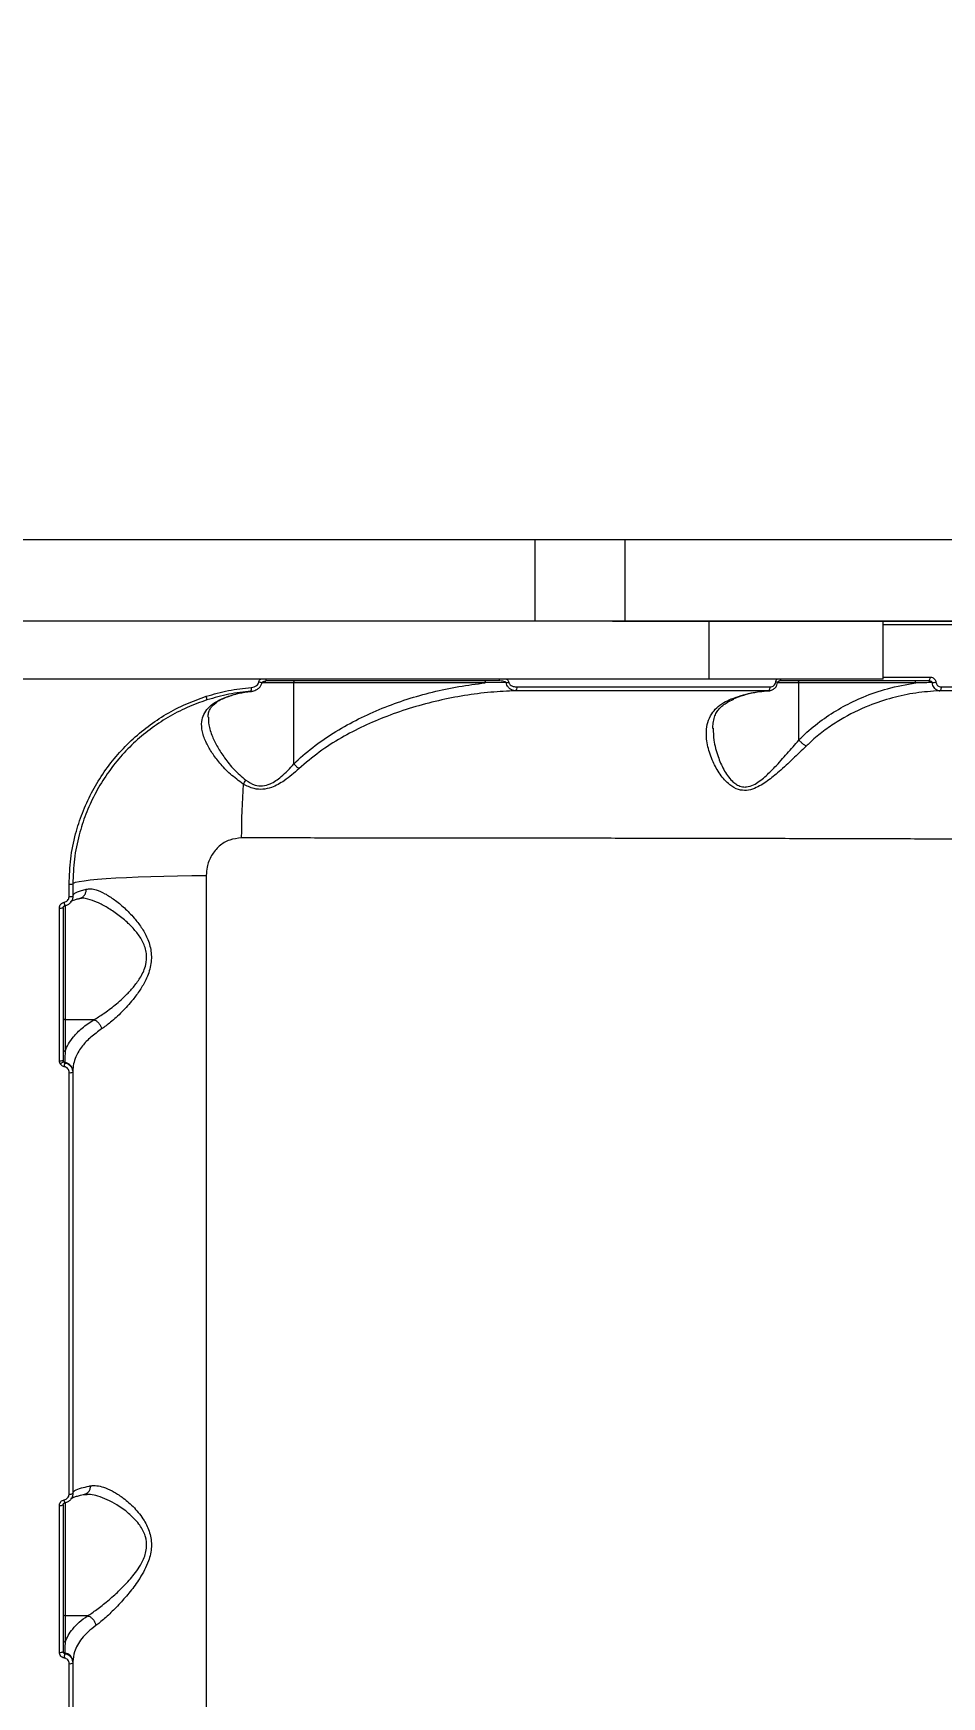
# Model space of a CAD drawing. Header units: millimetres. Extents: x -6104 to 7803, y -6013 to 4803.
# Drawn here: x 481.2 to 716.1, y -671.5 to -241.3 of the extents above; entities that cross this region are included whole.
import ezdxf

# ---------------------------------------------------------------- set-up
doc = ezdxf.new("R2010")
doc.units = ezdxf.units.MM
for name, color, linetype in [('DIKOM_ОБЪЕКТ', 7, 'Continuous'), ('DIKOM_РАЗМЕР_ЗОНА', 7, 'Continuous'), ('DIKOM_РАЗМЕР_ОБЪЕКТА', 7, 'Continuous')]:
    doc.layers.add(name, color=color, linetype=linetype)
doc.styles.add('style1', font='arial.ttf', dxfattribs={"width": 0.8})
doc.dimstyles.new('1-50', dxfattribs={"dimtxt": 300, "dimasz": 200, "dimexe": 100, "dimexo": 0, "dimgap": 100, "dimtad": 1, "dimtxsty": 'style1', "dimcen": 200, "dimclrd": 7, "dimclre": 7, "dimclrt": 7, "dimadec": 1, "dimazin": 2, "dimtfac": 1, "dimtmove": 0, "dimatfit": 2, "dimfxl": 0, "dimlwd": 25, "dimlwe": 18, "dimarcsym": 0})

# ---------------------------------------------------------------- blocks, each defined once
blk = doc.blocks.new('*D10')
at = {"layer": 'Defpoints', "color": 0, "transparency": 16777216}
for p in [(-4094.65, -224.49), (3111.63, -1726.03), (3111.63, -4948.58)]:
    blk.add_point(p, dxfattribs=at)
at = {"layer": 'DIKOM_РАЗМЕР_ОБЪЕКТА', "color": 7, "lineweight": 18, "transparency": 16777216}
for p, q in [((-4094.65, -224.49), (-4094.65, -5048.58)), ((3111.63, -1726.03), (3111.63, -5048.58))]:
    blk.add_line(p, q, dxfattribs=at)
at = {"layer": 'DIKOM_РАЗМЕР_ОБЪЕКТА', "color": 7, "lineweight": 25, "transparency": 16777216}
blk.add_line((-3894.65, -4948.58), (2911.63, -4948.58), dxfattribs=at)
at = {"layer": 'DIKOM_РАЗМЕР_ОБЪЕКТА', "color": 7, "transparency": 16777216}
for points in [[(-3894.65, -4915.24), (-3894.65, -4981.91), (-4094.65, -4948.58)], [(2911.63, -4915.24), (2911.63, -4981.91), (3111.63, -4948.58)]]:
    blk.add_solid(points, dxfattribs=at)
at = {"layer": 'DIKOM_РАЗМЕР_ОБЪЕКТА', "color": 7, "transparency": 16777216, "insert": (-134.24, -4695.4), "char_height": 300, "attachment_point": 5, "style": 'style1'}
blk.add_mtext('7200', dxfattribs=at)
blk = doc.blocks.new('*D12')
at = {"layer": 'Defpoints', "color": 0, "transparency": 16777216}
for p in [(-6103.62, -69.94), (4675.35, -1132.87), (4675.35, -5913.06)]:
    blk.add_point(p, dxfattribs=at)
at = {"layer": 'DIKOM_РАЗМЕР_ЗОНА', "color": 7, "lineweight": 18, "transparency": 16777216}
for p, q in [((-6103.62, -69.94), (-6103.62, -6013.06)), ((4675.35, -1132.87), (4675.35, -6013.06))]:
    blk.add_line(p, q, dxfattribs=at)
at = {"layer": 'DIKOM_РАЗМЕР_ЗОНА', "color": 7, "lineweight": 25, "transparency": 16777216}
blk.add_line((-5903.62, -5913.06), (4475.35, -5913.06), dxfattribs=at)
at = {"layer": 'DIKOM_РАЗМЕР_ЗОНА', "color": 7, "transparency": 16777216}
for points in [[(-5903.62, -5879.73), (-5903.62, -5946.4), (-6103.62, -5913.06)], [(4475.35, -5879.73), (4475.35, -5946.4), (4675.35, -5913.06)]]:
    blk.add_solid(points, dxfattribs=at)
at = {"layer": 'DIKOM_РАЗМЕР_ЗОНА', "color": 7, "transparency": 16777216, "insert": (271.51, -5659.89), "char_height": 300, "attachment_point": 5, "style": 'style1'}
blk.add_mtext('10800', dxfattribs=at)

msp = doc.modelspace()

# ---------------------------------------------------------------- linework, layer by layer
at = {"layer": 'DIKOM_ОБЪЕКТ', "color": 7, "linetype": 'Continuous', "lineweight": 15}
for p, q in [((523.256, -372.261), (411.246, -372.261)), ((610.957, -372.261), (450.957, -372.261)), ((523.928, -372.261), (523.256, -372.261)), ((524.582, -372.261), (523.928, -372.261)), ((525.221, -372.261), (524.582, -372.261)), ((525.843, -372.261), (525.221, -372.261)), ((526.449, -372.261), (525.843, -372.261)), ((527.039, -372.261), (526.449, -372.261)), ((527.614, -372.261), (527.039, -372.261)), ((528.171, -372.261), (527.614, -372.261)), ((528.715, -372.261), (528.171, -372.261)), ((529.243, -372.261), (528.715, -372.261)), ((529.757, -372.261), (529.243, -372.261)), ((530.256, -372.261), (529.757, -372.261)), ((530.741, -372.261), (530.256, -372.261)), ((531.212, -372.261), (530.741, -372.261)), ((531.669, -372.261), (531.212, -372.261)), ((532.112, -372.261), (531.669, -372.261)), ((532.541, -372.261), (532.112, -372.261)), ((532.958, -372.261), (532.541, -372.261)), ((533.362, -372.261), (532.958, -372.261)), ((533.754, -372.261), (533.362, -372.261)), ((534.498, -372.261), (533.754, -372.261)), ((535.196, -372.261), (534.498, -372.261)), ((535.848, -372.261), (535.196, -372.261)), ((536.456, -372.261), (535.848, -372.261)), ((537.021, -372.261), (536.456, -372.261)), ((537.546, -372.261), (537.021, -372.261)), ((538.033, -372.261), (537.546, -372.261)), ((538.484, -372.261), (538.033, -372.261)), ((539.282, -372.261), (538.484, -372.261)), ((539.958, -372.261), (539.282, -372.261)), ((540.526, -372.261), (539.958, -372.261)), ((541.396, -372.261), (540.526, -372.261)), ((542.014, -372.261), (541.396, -372.261)), ((543.072, -372.261), (542.014, -372.261)), ((544.445, -372.261), (543.072, -372.261)), ((545.244, -372.261), (544.445, -372.261)), ((546.117, -372.261), (545.244, -372.261)), ((547.062, -372.261), (546.117, -372.261)), ((548.075, -372.261), (547.062, -372.261)), ((549.156, -372.261), (548.075, -372.261)), ((550.303, -372.261), (549.156, -372.261)), ((551.512, -372.261), (550.303, -372.261)), ((552.786, -372.261), (551.512, -372.261)), ((554.117, -372.261), (552.786, -372.261)), ((555.508, -372.261), (554.117, -372.261)), ((556.954, -372.261), (555.508, -372.261)), ((558.455, -372.261), (556.954, -372.261)), ((560.007, -372.261), (558.455, -372.261)), ((561.611, -372.261), (560.007, -372.261)), ((563.263, -372.261), (561.611, -372.261)), ((564.962, -372.261), (563.263, -372.261)), ((566.707, -372.261), (564.962, -372.261)), ((568.492, -372.261), (566.707, -372.261)), ((570.321, -372.261), (568.492, -372.261)), ((572.189, -372.261), (570.321, -372.261)), ((574.093, -372.261), (572.189, -372.261)), ((576.033, -372.261), (574.093, -372.261)), ((578.007, -372.261), (576.033, -372.261)), ((580.011, -372.261), (578.007, -372.261)), ((582.046, -372.261), (580.011, -372.261)), ((584.109, -372.261), (582.046, -372.261)), ((588.312, -372.261), (584.109, -372.261)), ((592.603, -372.261), (588.312, -372.261)), ((596.968, -372.261), (592.603, -372.261)), ((605.859, -372.261), (596.968, -372.261)), ((623.867, -372.261), (605.859, -372.261)), ((610.957, -393.261), (610.957, -372.261)), ((634.249, -372.261), (610.957, -372.261)), ((641.371, -372.261), (623.867, -372.261)), ((634.249, -393.261), (634.249, -372.261)), ((745.04, -372.261), (634.249, -372.261)), ((645.554, -372.261), (641.371, -372.261)), ((649.631, -372.261), (645.554, -372.261)), ((653.586, -372.261), (649.631, -372.261)), ((657.405, -372.261), (653.586, -372.261)), ((668.168, -372.261), (657.405, -372.261)), ((672.786, -372.261), (668.168, -372.261)), ((676.937, -372.261), (672.786, -372.261)), ((680.658, -372.261), (676.937, -372.261)), ((682.367, -372.261), (680.658, -372.261)), ((683.979, -372.261), (682.367, -372.261)), ((685.502, -372.261), (683.979, -372.261)), ((686.936, -372.261), (685.502, -372.261)), ((688.289, -372.261), (686.936, -372.261)), ((689.561, -372.261), (688.289, -372.261)), ((690.759, -372.261), (689.561, -372.261)), ((691.887, -372.261), (690.759, -372.261)), ((692.948, -372.261), (691.887, -372.261)), ((693.948, -372.261), (692.948, -372.261)), ((694.889, -372.261), (693.948, -372.261)), ((695.776, -372.261), (694.889, -372.261)), ((696.614, -372.261), (695.776, -372.261)), ((697.406, -372.261), (696.614, -372.261)), ((698.158, -372.261), (697.406, -372.261)), ((698.871, -372.261), (698.158, -372.261)), ((700.204, -372.261), (698.871, -372.261)), ((701.437, -372.261), (700.204, -372.261)), ((702.605, -372.261), (701.437, -372.261)), ((707.183, -372.261), (702.605, -372.261)), ((707.875, -372.261), (707.183, -372.261)), ((708.654, -372.261), (707.875, -372.261)), ((709.081, -372.261), (708.654, -372.261)), ((709.536, -372.261), (709.081, -372.261)), ((710.023, -372.261), (709.536, -372.261)), ((710.28, -372.261), (710.023, -372.261)), ((710.543, -372.261), (710.28, -372.261)), ((710.817, -372.261), (710.543, -372.261)), ((711.099, -372.261), (710.817, -372.261)), ((711.39, -372.261), (711.099, -372.261)), ((711.691, -372.261), (711.39, -372.261)), ((712.002, -372.261), (711.691, -372.261)), ((712.323, -372.261), (712.002, -372.261)), ((712.655, -372.261), (712.323, -372.261)), ((712.998, -372.261), (712.655, -372.261)), ((713.351, -372.261), (712.998, -372.261)), ((713.716, -372.261), (713.351, -372.261)), ((714.093, -372.261), (713.716, -372.261)), ((714.481, -372.261), (714.093, -372.261)), ((714.883, -372.261), (714.481, -372.261)), ((715.295, -372.261), (714.883, -372.261)), ((715.721, -372.261), (715.295, -372.261)), ((716.161, -372.261), (715.721, -372.261)), ((523.256, -393.261), (411.246, -393.261)), ((610.957, -393.261), (450.957, -393.261)), ((523.928, -393.261), (523.256, -393.261)), ((524.582, -393.261), (523.928, -393.261)), ((525.221, -393.261), (524.582, -393.261)), ((525.843, -393.261), (525.221, -393.261)), ((526.449, -393.261), (525.843, -393.261)), ((527.039, -393.261), (526.449, -393.261)), ((527.614, -393.261), (527.039, -393.261)), ((528.171, -393.261), (527.614, -393.261)), ((528.715, -393.261), (528.171, -393.261)), ((529.243, -393.261), (528.715, -393.261)), ((529.757, -393.261), (529.243, -393.261)), ((530.256, -393.261), (529.757, -393.261)), ((530.741, -393.261), (530.256, -393.261)), ((531.212, -393.261), (530.741, -393.261)), ((531.669, -393.261), (531.212, -393.261)), ((532.112, -393.261), (531.669, -393.261)), ((532.541, -393.261), (532.112, -393.261)), ((532.958, -393.261), (532.541, -393.261)), ((533.362, -393.261), (532.958, -393.261)), ((533.754, -393.261), (533.362, -393.261)), ((534.498, -393.261), (533.754, -393.261)), ((535.196, -393.261), (534.498, -393.261)), ((535.848, -393.261), (535.196, -393.261)), ((536.456, -393.261), (535.848, -393.261)), ((537.021, -393.261), (536.456, -393.261)), ((537.546, -393.261), (537.021, -393.261)), ((538.033, -393.261), (537.546, -393.261)), ((538.484, -393.261), (538.033, -393.261)), ((539.282, -393.261), (538.484, -393.261)), ((539.958, -393.261), (539.282, -393.261)), ((540.526, -393.261), (539.958, -393.261)), ((541.396, -393.261), (540.526, -393.261)), ((542.014, -393.261), (541.396, -393.261)), ((543.072, -393.261), (542.014, -393.261)), ((544.445, -393.261), (543.072, -393.261)), ((545.244, -393.261), (544.445, -393.261)), ((546.117, -393.261), (545.244, -393.261)), ((547.062, -393.261), (546.117, -393.261)), ((548.075, -393.261), (547.062, -393.261)), ((549.156, -393.261), (548.075, -393.261)), ((550.303, -393.261), (549.156, -393.261)), ((551.512, -393.261), (550.303, -393.261)), ((552.786, -393.261), (551.512, -393.261)), ((554.117, -393.261), (552.786, -393.261)), ((555.508, -393.261), (554.117, -393.261)), ((556.954, -393.261), (555.508, -393.261)), ((558.455, -393.261), (556.954, -393.261)), ((560.007, -393.261), (558.455, -393.261)), ((561.611, -393.261), (560.007, -393.261)), ((563.263, -393.261), (561.611, -393.261)), ((564.962, -393.261), (563.263, -393.261)), ((566.707, -393.261), (564.962, -393.261)), ((568.492, -393.261), (566.707, -393.261)), ((570.321, -393.261), (568.492, -393.261)), ((572.189, -393.261), (570.321, -393.261)), ((574.093, -393.261), (572.189, -393.261)), ((576.033, -393.261), (574.093, -393.261)), ((578.007, -393.261), (576.033, -393.261)), ((580.011, -393.261), (578.007, -393.261)), ((582.046, -393.261), (580.011, -393.261)), ((584.109, -393.261), (582.046, -393.261)), ((588.312, -393.261), (584.109, -393.261)), ((592.603, -393.261), (588.312, -393.261)), ((596.968, -393.261), (592.603, -393.261)), ((605.859, -393.261), (596.968, -393.261)), ((623.867, -393.261), (605.859, -393.261)), ((634.249, -393.261), (610.957, -393.261)), ((641.371, -393.261), (623.867, -393.261)), ((630.957, -393.361), (630.957, -393.261)), ((638.193, -393.361), (630.957, -393.361)), ((745.04, -393.261), (634.249, -393.261)), ((638.193, -393.361), (638.193, -393.261)), ((730.373, -393.361), (638.193, -393.361)), ((645.554, -393.261), (641.371, -393.261)), ((649.631, -393.261), (645.554, -393.261)), ((653.586, -393.261), (649.631, -393.261)), ((657.405, -393.261), (653.586, -393.261)), ((655.957, -408.261), (655.957, -393.361)), ((668.168, -393.261), (657.405, -393.261)), ((672.786, -393.261), (668.168, -393.261)), ((676.937, -393.261), (672.786, -393.261)), ((680.658, -393.261), (676.937, -393.261)), ((682.367, -393.261), (680.658, -393.261)), ((683.979, -393.261), (682.367, -393.261)), ((685.502, -393.261), (683.979, -393.261)), ((686.936, -393.261), (685.502, -393.261)), ((688.289, -393.261), (686.936, -393.261)), ((689.561, -393.261), (688.289, -393.261)), ((690.759, -393.261), (689.561, -393.261)), ((691.887, -393.261), (690.759, -393.261)), ((692.948, -393.261), (691.887, -393.261)), ((693.948, -393.261), (692.948, -393.261)), ((694.889, -393.261), (693.948, -393.261)), ((695.776, -393.261), (694.889, -393.261)), ((696.614, -393.261), (695.776, -393.261)), ((697.406, -393.261), (696.614, -393.261)), ((698.158, -393.261), (697.406, -393.261)), ((698.871, -393.261), (698.158, -393.261)), ((700.204, -393.261), (698.871, -393.261)), ((701.437, -393.261), (700.204, -393.261)), ((700.957, -408.261), (700.957, -393.361)), ((702.605, -393.261), (701.437, -393.261)), ((707.183, -393.261), (702.605, -393.261)), ((707.875, -393.261), (707.183, -393.261)), ((708.654, -393.261), (707.875, -393.261)), ((709.081, -393.261), (708.654, -393.261)), ((709.536, -393.261), (709.081, -393.261)), ((710.023, -393.261), (709.536, -393.261)), ((710.28, -393.261), (710.023, -393.261)), ((710.543, -393.261), (710.28, -393.261)), ((710.817, -393.261), (710.543, -393.261)), ((711.099, -393.261), (710.817, -393.261)), ((711.39, -393.261), (711.099, -393.261)), ((711.691, -393.261), (711.39, -393.261)), ((712.002, -393.261), (711.691, -393.261)), ((712.323, -393.261), (712.002, -393.261)), ((712.655, -393.261), (712.323, -393.261)), ((712.998, -393.261), (712.655, -393.261)), ((713.351, -393.261), (712.998, -393.261)), ((713.716, -393.261), (713.351, -393.261)), ((714.093, -393.261), (713.716, -393.261)), ((714.481, -393.261), (714.093, -393.261)), ((714.883, -393.261), (714.481, -393.261)), ((715.295, -393.261), (714.883, -393.261)), ((715.721, -393.261), (715.295, -393.261)), ((716.161, -393.261), (715.721, -393.261)), ((655.957, -408.261), (405.957, -408.261)), ((700.957, -408.261), (655.957, -408.261)), ((700.957, -407.771), (713.1, -407.771)), ((548.586, -409.261), (540.298, -409.261)), ((548.586, -430.204), (548.586, -409.261)), ((598.059, -409.261), (548.586, -409.261)), ((603.463, -409.194), (598.059, -409.261)), ((679.127, -409.261), (673.691, -409.261)), ((679.127, -424.022), (679.127, -409.261)), ((709.345, -409.261), (679.127, -409.261)), ((525.922, -459.03), (525.922, -937.688)), ((490.46, -464.513), (490.46, -461.317)), ((491.419, -461.261), (491.419, -464.454)), ((487.954, -506.977), (487.954, -467.481)), ((488.919, -467.42), (488.919, -506.883)), ((489.419, -466.903), (489.419, -496.372)), ((489.419, -496.372), (489.419, -504.498)), ((496.806, -496.372), (489.419, -496.372)), ((489.336, -507.434), (489.336, -507.531)), ((490.46, -619.054), (490.46, -510.061)), ((491.419, -509.67), (491.419, -509.964)), ((491.419, -509.964), (491.419, -618.867)), ((495.097, -619.146), (494.918, -619.142)), ((487.954, -659.981), (487.954, -621.981)), ((488.919, -621.792), (488.919, -659.76)), ((489.336, -621.31), (489.337, -621.316)), ((489.419, -621.281), (489.419, -650.516)), ((489.419, -650.516), (489.419, -657.317)), ((495.225, -650.516), (489.419, -650.516)), ((489.336, -660.15), (489.336, -660.322)), ((491.419, -662.386), (491.419, -662.67)), ((490.46, -769.484), (490.46, -662.893)), ((491.419, -662.67), (491.419, -769.174))]:
    msp.add_line(p, q, dxfattribs=at)
at = {"layer": 'DIKOM_ОБЪЕКТ', "color": 7, "linetype": 'Continuous', "lineweight": 15, "flags": 128}
for points in [[(601.543, -408.761), (601.602, -408.742), (601.659, -408.686), (601.712, -408.594), (601.758, -408.472), (601.796, -408.322), (601.808, -408.261)], [(712.53, -408.761), (712.64, -408.742), (712.746, -408.685), (712.845, -408.594), (712.931, -408.471), (713.002, -408.322), (713.055, -408.151), (713.088, -407.965), (713.1, -407.771)], [(548.41, -408.761), (548.444, -408.77), (548.477, -408.799), (548.508, -408.845), (548.534, -408.907), (548.556, -408.983), (548.573, -409.069), (548.583, -409.163), (548.586, -409.261)], [(597.884, -408.761), (597.918, -408.77), (597.951, -408.799), (597.981, -408.845), (598.008, -408.907), (598.03, -408.983), (598.046, -409.069), (598.056, -409.163), (598.059, -409.261)], [(671.253, -411.301), (671.341, -411.274), (671.426, -411.213), (671.503, -411.12), (671.571, -410.997), (671.627, -410.85), (671.668, -410.683), (671.694, -410.502), (671.704, -410.315)], [(679.127, -409.261), (679.123, -409.163), (679.113, -409.069), (679.098, -408.983), (679.076, -408.907), (679.05, -408.845), (679.02, -408.799), (678.987, -408.77), (678.954, -408.761)], [(709.345, -409.261), (709.342, -409.163), (709.332, -409.069), (709.316, -408.983), (709.294, -408.907), (709.267, -408.845), (709.237, -408.799), (709.204, -408.77), (709.169, -408.761)], [(715.44, -411.303), (715.548, -411.277), (715.651, -411.216), (715.746, -411.122), (715.829, -410.999), (715.897, -410.852), (715.948, -410.685), (715.98, -410.504), (715.991, -410.317)], [(491.419, -461.261), (491.602, -461.046), (492.147, -460.833), (493.051, -460.624), (494.304, -460.421), (495.896, -460.226), (497.812, -460.04), (500.034, -459.865), (502.542, -459.702), (505.314, -459.555), (508.324, -459.422), (511.544, -459.307), (514.946, -459.209), (518.498, -459.13), (522.168, -459.07), (525.922, -459.03)]]:
    msp.add_lwpolyline(points, dxfattribs=at)
at = {"layer": 'DIKOM_ОБЪЕКТ', "color": 7, "linetype": 'Continuous', "lineweight": 15}
for centre, radius, start, end in [((540.631, -408.305), 0.805, 325.51127, 3.14168), ((673.914, -408.19), 0.598, 287.38571, 353.25552), ((523.975, -413.591), 2.131, 358.03991, 23.88796), ((535.749, -410.812), 1.841, 340.23196, 11.26554), ((537.339, -421.043), 12.166, 75.84615, 79.81838), ((601.389, -396.099), 13.258, 278.99895, 281.87388), ((605.184, -410.518), 1.106, 315.14988, 10.70214), ((673.011, -410.475), 1.451, 63.17892, 84.3376), ((712.877, -400.138), 9.087, 274.93043, 280.75903), ((529.981, -431.089), 7.009, 321.87221, 331.56649), ((762.583, -450.875), 227.614, 176.10569, 179.61923), ((490.692, -457.072), 4.252, 266.86358, 279.84357), ((490.692, -460.454), 4.065, 266.71999, 280.29927), ((488.189, -463.549), 3.939, 266.58123, 280.68728), ((481.513, -467.573), 7.854, 4.74832, 11.57182), ((489.397, -495.894), 0.478, 182.92684, 272.66022), ((488.187, -504.369), 2.618, 264.88304, 286.23196), ((486.535, -504.212), 3.862, 294.45478, 309.25763), ((489.397, -504.02), 0.478, 182.9258, 272.66126), ((489.404, -506.939), 0.5, 211.81234, 262.15002), ((478.67, -506.643), 10.703, 349.89749, 355.24073), ((489.076, -509.765), 2.345, 2.33202, 83.63292), ((490.691, -507.539), 2.533, 264.76795, 286.71526), ((490.684, -617.644), 1.427, 260.96925, 301.03117), ((488.18, -620.576), 1.423, 260.85368, 301.29412), ((459.091, -625.854), 30.585, 8.53218, 10.04705), ((489.397, -650.038), 0.478, 182.92699, 272.65914), ((489.397, -656.84), 0.478, 182.92704, 272.66002), ((488.177, -658.731), 1.269, 259.89046, 305.82309), ((489.388, -659.684), 0.469, 182.32843, 263.63166), ((480.907, -659.913), 8.438, 349.58662, 357.21852), ((489.076, -662.481), 2.345, 2.33173, 83.63311), ((490.68, -661.662), 1.25, 259.87075, 306.26626)]:
    msp.add_arc(centre, radius, start, end, dxfattribs=at)
for points, knots in [([(893.292, -394.261), (893.329, -394.261), (893.508, -394.261), (892.485, -394.261), (890.159, -394.261), (886.413, -394.261), (881.423, -394.261), (875.225, -394.261), (867.726, -394.261), (858.894, -394.261), (848.73, -394.261), (837.455, -394.261), (825.136, -394.261), (811.859, -394.261), (797.406, -394.261), (781.78, -394.261), (765.002, -394.261), (747.457, -394.261), (729.173, -394.261), (713.719, -394.261), (704.057, -394.261), (700.957, -394.261)], [0, 0, 0, 0, 0.0149136, 0.0720589, 0.1292507, 0.186396, 0.2419282, 0.2975032, 0.3530356, 0.4101808, 0.4673726, 0.5245179, 0.5800501, 0.635625, 0.6911574, 0.7483027, 0.8054945, 0.8626397, 0.9181719, 0.9737468, 1, 1, 1, 1]), ([(539.489, -409.068), (539.499, -409.028), (539.54, -408.847), (539.691, -408.543), (539.909, -408.355), (540.018, -408.261)], [0, 0, 0, 0, 0.1267678, 0.5629728, 1, 1, 1, 1]), ([(603.505, -408.261), (603.573, -408.299), (603.757, -408.403), (603.989, -408.681), (604.074, -408.942), (604.117, -409.073)], [0, 0, 0, 0, 0.2286491, 0.6125211, 1, 1, 1, 1]), ([(673.154, -409.032), (673.193, -408.871), (673.263, -408.576), (673.453, -408.359), (673.54, -408.261)], [0, 0, 0, 0, 0.5422699, 1, 1, 1, 1]), ([(713.1, -407.771), (713.209, -407.778), (713.48, -407.795), (713.873, -407.957), (714.224, -408.25), (714.476, -408.621), (714.541, -408.917), (714.574, -409.066)], [0, 0, 0, 0, 0.1655278, 0.4120378, 0.620054, 0.8097027, 1, 1, 1, 1]), ([(490.46, -461.317), (490.542, -459.126), (490.708, -454.743), (491.959, -448.569), (493.804, -442.873), (496.154, -437.689), (499.059, -432.789), (502.508, -428.247), (506.437, -424.111), (510.795, -420.431), (515.541, -417.285), (520.584, -414.638), (524.146, -413.364), (525.923, -412.728)], [0, 0, 0, 0, 0.1021844, 0.204368, 0.2924909, 0.380892, 0.4690135, 0.5574036, 0.6460771, 0.7344679, 0.8228828, 0.9115806, 1, 1, 1, 1]), ([(535.494, -435.417), (534.338, -434.584), (532.023, -432.915), (529.435, -430.084), (527.361, -427.391), (525.778, -424.663), (524.784, -421.909), (524.624, -419.433), (525.211, -417.4), (526.304, -415.749), (528.017, -414.318), (529.78, -413.385), (530.96, -412.949), (531.251, -412.842)], [0, 0, 0, 0, 0.1071402, 0.2145789, 0.3113467, 0.4080931, 0.5217531, 0.6352955, 0.7192626, 0.803175, 0.8878184, 0.9724045, 1, 1, 1, 1]), ([(525.923, -412.728), (527.818, -412.18), (531.635, -411.076), (535.572, -410.661), (537.554, -410.452)], [0, 0, 0, 0, 0.4964893, 1, 1, 1, 1]), ([(537.481, -411.435), (535.569, -411.635), (531.719, -412.04), (527.985, -413.12), (526.105, -413.664)], [0, 0, 0, 0, 0.4964841, 1, 1, 1, 1]), ([(526.409, -418.139), (526.408, -417.917), (526.407, -417.309), (526.65, -416.506), (527.098, -415.664), (527.759, -414.909), (528.644, -414.188), (529.819, -413.511), (530.824, -413.035), (531.485, -412.827), (531.585, -412.795)], [0, 0, 0, 0, 0.0983914, 0.2700272, 0.4321627, 0.5709298, 0.7016755, 0.8402129, 0.9758815, 1, 1, 1, 1]), ([(531.251, -412.842), (532.272, -412.516), (534.324, -411.861), (536.426, -411.577), (537.481, -411.435)], [0, 0, 0, 0, 0.4978717, 1, 1, 1, 1]), ([(531.251, -412.842), (531.279, -412.841), (531.387, -412.838), (531.487, -412.808), (531.562, -412.786)], [0, 0, 0, 0, 0.2612057, 1, 1, 1, 1]), ([(531.565, -412.796), (531.613, -412.777), (532.556, -412.392), (534.454, -411.941), (536.417, -411.51), (537.466, -411.452), (537.579, -411.446)], [0, 0, 0, 0, 0.0242716, 0.4833654, 0.9443976, 1, 1, 1, 1]), ([(537.554, -410.452), (537.803, -410.414), (538.296, -410.338), (538.896, -409.999), (539.326, -409.565), (539.436, -409.229), (539.489, -409.068)], [0, 0, 0, 0, 0.2974668, 0.5890187, 0.8028449, 1, 1, 1, 1]), ([(537.57, -411.417), (537.621, -411.415), (538.035, -411.397), (538.731, -411.159), (539.526, -410.65), (540.085, -410.003), (540.237, -409.491), (540.309, -409.246)], [0, 0, 0, 0, 0.0410337, 0.3334644, 0.5760247, 0.7972202, 1, 1, 1, 1]), ([(540.312, -409.298), (540.312, -409.288), (540.31, -409.267), (540.317, -409.224), (540.35, -409.149), (540.454, -409.024), (540.69, -408.871), (540.992, -408.768), (541.213, -408.773), (541.295, -408.774)], [0, 0, 0, 0, 0.0247989, 0.0509286, 0.1041424, 0.2273849, 0.4501045, 0.7962233, 1, 1, 1, 1]), ([(601.543, -408.761), (596.618, -408.761), (586.768, -408.761), (571.762, -408.761), (556.614, -408.761), (546.401, -408.761), (541.295, -408.761)], [0, 0, 0, 0, 0.2493138, 0.498628, 0.7493139, 1, 1, 1, 1]), ([(548.586, -430.204), (548.758, -430.035), (550.491, -428.333), (554.018, -425.367), (559.471, -421.686), (565.277, -418.488), (571.431, -415.729), (577.812, -413.415), (584.428, -411.549), (591.181, -410.105), (595.767, -409.542), (598.059, -409.261)], [0, 0, 0, 0, 0.012974, 0.1306097, 0.2483387, 0.3704485, 0.4925889, 0.6182918, 0.7440051, 0.8720024, 1, 1, 1, 1]), ([(605.968, -411.298), (603.8, -411.4), (599.356, -411.609), (592.675, -412.483), (585.914, -413.794), (579.207, -415.572), (572.748, -417.781), (566.597, -420.385), (560.743, -423.439), (555.055, -426.999), (551.609, -429.966), (549.887, -431.449)], [0, 0, 0, 0, 0.1079559, 0.221264, 0.3345709, 0.4497827, 0.5649858, 0.6720697, 0.7791288, 0.8896203, 1, 1, 1, 1]), ([(603.463, -409.194), (603.445, -409.168), (603.411, -409.117), (603.293, -409.036), (603.037, -408.925), (602.509, -408.81), (601.98, -408.765), (601.617, -408.761), (601.543, -408.761)], [0, 0, 0, 0, 0.0461069, 0.0901387, 0.210109, 0.4598194, 0.8891587, 1, 1, 1, 1]), ([(605.968, -411.298), (605.878, -411.294), (605.401, -411.273), (604.66, -411.02), (603.988, -410.424), (603.607, -409.819), (603.512, -409.407), (603.463, -409.194)], [0, 0, 0, 0, 0.082541, 0.4350634, 0.6772323, 0.8329896, 1, 1, 1, 1]), ([(604.117, -409.073), (604.158, -409.202), (604.239, -409.459), (604.571, -409.819), (605.16, -410.167), (605.783, -410.302), (606.192, -410.311), (606.271, -410.313)], [0, 0, 0, 0, 0.1455962, 0.2899537, 0.5321084, 0.9098111, 1, 1, 1, 1]), ([(671.253, -411.301), (666.01, -411.3), (655.523, -411.3), (639.33, -411.299), (622.84, -411.299), (611.592, -411.298), (605.968, -411.298)], [0, 0, 0, 0, 0.249097, 0.4981943, 0.749097, 1, 1, 1, 1]), ([(606.271, -410.313), (611.867, -410.313), (623.06, -410.313), (639.55, -410.313), (655.823, -410.314), (666.411, -410.314), (671.704, -410.315)], [0, 0, 0, 0, 0.2490969, 0.4981941, 0.749097, 1, 1, 1, 1]), ([(661.645, -413.411), (663.356, -412.819), (666.508, -411.729), (669.764, -411.435), (671.253, -411.301)], [0, 0, 0, 0, 0.5425545, 1, 1, 1, 1]), ([(662.218, -413.366), (663.106, -413.029), (664.926, -412.336), (667.745, -411.691), (669.909, -411.342), (671.117, -411.324), (671.356, -411.321)], [0, 0, 0, 0, 0.2971373, 0.6094946, 0.9229301, 1, 1, 1, 1]), ([(671.337, -411.293), (671.357, -411.294), (671.662, -411.313), (672.253, -411.117), (672.978, -410.625), (673.489, -409.935), (673.593, -409.405), (673.638, -409.175)], [0, 0, 0, 0, 0.01816434, 0.27560352, 0.53677547, 0.79898589, 1, 1, 1, 1]), ([(671.704, -410.315), (671.879, -410.295), (672.228, -410.257), (672.687, -409.957), (673.024, -409.535), (673.113, -409.191), (673.154, -409.032)], [0, 0, 0, 0, 0.2632726, 0.5266512, 0.7813285, 1, 1, 1, 1]), ([(673.669, -409.183), (673.672, -409.159), (673.683, -409.089), (673.732, -408.985), (673.818, -408.869), (673.948, -408.781), (674.045, -408.755), (674.102, -408.761), (674.106, -408.762)], [0, 0, 0, 0, 0.0680732, 0.203417, 0.3686668, 0.614233, 0.9755017, 1, 1, 1, 1]), ([(712.53, -408.761), (706.293, -408.761), (693.801, -408.761), (680.669, -408.761), (674.093, -408.761)], [0, 0, 0, 0, 0.4992728, 1, 1, 1, 1]), ([(679.127, -424.022), (679.81, -423.353), (681.88, -421.325), (685.676, -418.346), (690.568, -415.297), (696.031, -412.697), (702.282, -410.501), (706.901, -409.69), (709.345, -409.261)], [0, 0, 0, 0, 0.08229612, 0.24950503, 0.41730046, 0.58465508, 0.78020527, 1, 1, 1, 1]), ([(715.44, -411.303), (713.418, -411.449), (709.351, -411.741), (703.249, -413.056), (696.669, -415.231), (690.999, -418.02), (686.346, -421.078), (683.389, -423.389), (681.687, -424.999), (681.018, -425.631)], [0, 0, 0, 0, 0.1610263, 0.3238565, 0.4936611, 0.7083241, 0.8185398, 0.9287352, 1, 1, 1, 1]), ([(713.658, -409.192), (713.51, -409.193), (712.072, -409.207), (710.634, -409.235), (709.345, -409.261)], [0, 0, 0, 0, 0.102925, 1, 1, 1, 1]), ([(713.658, -409.192), (713.645, -409.161), (713.623, -409.107), (713.534, -409.012), (713.375, -408.911), (713.108, -408.819), (712.816, -408.768), (712.613, -408.763), (712.53, -408.761)], [0, 0, 0, 0, 0.0790176, 0.1356734, 0.3030487, 0.5191444, 0.8024096, 1, 1, 1, 1]), ([(715.44, -411.303), (715.311, -411.29), (714.989, -411.258), (714.52, -410.989), (714.097, -410.512), (713.788, -409.908), (713.702, -409.433), (713.658, -409.192)], [0, 0, 0, 0, 0.1576338, 0.3931801, 0.5991465, 0.7967365, 1, 1, 1, 1]), ([(714.574, -409.066), (714.605, -409.211), (714.668, -409.5), (714.913, -409.86), (715.25, -410.14), (715.627, -410.294), (715.886, -410.31), (715.991, -410.317)], [0, 0, 0, 0, 0.1920538, 0.3835899, 0.5902305, 0.8340927, 1, 1, 1, 1]), ([(781.938, -411.31), (776.88, -411.309), (766.764, -411.308), (750.476, -411.306), (733.457, -411.305), (721.446, -411.304), (715.44, -411.303)], [0, 0, 0, 0, 0.24859454, 0.49719, 0.74859453, 1, 1, 1, 1]), ([(715.991, -410.317), (721.944, -410.317), (733.849, -410.318), (750.855, -410.319), (767.255, -410.32), (777.51, -410.321), (782.638, -410.322)], [0, 0, 0, 0, 0.2485947, 0.4971899, 0.7485956, 1, 1, 1, 1]), ([(526.105, -413.664), (524.366, -414.287), (520.882, -415.535), (515.95, -418.128), (511.307, -421.21), (507.046, -424.815), (503.202, -428.867), (499.829, -433.316), (496.988, -438.116), (494.69, -443.194), (492.885, -448.774), (491.662, -454.822), (491.5, -459.114), (491.419, -461.261)], [0, 0, 0, 0, 0.0883724, 0.177024, 0.2653926, 0.3537668, 0.4424253, 0.5308005, 0.6189458, 0.7073715, 0.795519, 0.897759, 1, 1, 1, 1]), ([(681.018, -425.631), (679.892, -426.723), (677.619, -428.931), (674.29, -432.016), (671.533, -434.289), (669.398, -435.717), (667.594, -436.646), (665.573, -437.189), (663.275, -436.938), (661.389, -435.818), (659.88, -434.355), (658.344, -432.375), (656.74, -429.475), (655.459, -425.698), (655.088, -422.257), (655.518, -419.428), (656.424, -417.361), (657.839, -415.654), (659.533, -414.355), (660.979, -413.709), (661.645, -413.411)], [0, 0, 0, 0, 0.0753131, 0.1521185, 0.2131845, 0.2441314, 0.2756852, 0.3129811, 0.3505995, 0.4012215, 0.4378749, 0.4745854, 0.5507907, 0.6403387, 0.7326457, 0.7929996, 0.8549399, 0.9047743, 0.9561052, 1, 1, 1, 1]), ([(656.9, -421.031), (656.912, -420.566), (656.938, -419.523), (657.285, -418.156), (657.809, -416.908), (658.477, -415.978), (659.424, -415.07), (660.653, -414.258), (661.647, -413.714), (662.272, -413.485), (662.321, -413.468)], [0, 0, 0, 0, 0.135653, 0.3045976, 0.4476819, 0.5882159, 0.7172333, 0.8550332, 0.9887606, 1, 1, 1, 1]), ([(661.645, -413.411), (661.675, -413.415), (661.863, -413.444), (662.073, -413.457), (662.203, -413.36), (662.212, -413.353)], [0, 0, 0, 0, 0.14698547, 0.94216361, 1, 1, 1, 1]), ([(526.474, -418.129), (526.474, -418.772), (526.473, -420.362), (527.37, -422.984), (528.785, -425.873), (530.673, -428.731), (532.982, -431.73), (535.091, -433.529), (536.144, -434.426)], [0, 0, 0, 0, 0.12897991, 0.31866477, 0.48125675, 0.64388418, 0.82223159, 1, 1, 1, 1]), ([(657.003, -421.002), (657.017, -422.026), (657.049, -424.398), (658.076, -428.033), (659.578, -431.699), (661.232, -434.099), (662.776, -435.429), (663.902, -436.045), (664.903, -436.22), (666.112, -436.137), (667.371, -435.717), (668.929, -434.733), (670.794, -433.204), (673.203, -430.792), (676.117, -427.541), (678.147, -425.195), (679.129, -424.034), (679.13, -424.032)], [0, 0, 0, 0, 0.1002114, 0.2323186, 0.3385633, 0.4441169, 0.4780604, 0.511876, 0.5524553, 0.5603678, 0.6088372, 0.6513235, 0.6939723, 0.7802746, 0.8900654, 0.9998844, 1, 1, 1, 1]), ([(679.13, -424.032), (679.129, -424.031), (679.127, -424.029), (679.127, -424.025), (679.127, -424.023), (679.127, -424.022)], [0, 0, 0, 0, 0.337296, 0.7922462, 1, 1, 1, 1]), ([(681.018, -425.631), (680.988, -425.613), (680.779, -425.495), (680.344, -425.19), (679.704, -424.644), (679.321, -424.236), (679.13, -424.032)], [0, 0, 0, 0, 0.05444409, 0.37670508, 0.68834059, 1, 1, 1, 1]), ([(549.887, -431.449), (548.658, -432.536), (546.974, -434.024), (544.492, -435.559), (542.657, -436.408), (540.526, -436.898), (537.935, -436.69), (536.388, -435.883), (535.494, -435.417)], [0, 0, 0, 0, 0.3030723, 0.4152371, 0.529513, 0.6687568, 0.8085419, 1, 1, 1, 1]), ([(536.144, -434.426), (536.904, -434.921), (538.199, -435.764), (540.494, -436.004), (542.352, -435.465), (543.931, -434.567), (546.088, -432.913), (547.569, -431.375), (548.588, -430.216), (548.589, -430.215)], [0, 0, 0, 0, 0.1886161, 0.321667, 0.4555507, 0.5691437, 0.6831261, 0.999685, 1, 1, 1, 1]), ([(548.589, -430.215), (548.588, -430.214), (548.587, -430.211), (548.586, -430.207), (548.586, -430.205), (548.586, -430.204)], [0, 0, 0, 0, 0.3454149, 0.8161495, 1, 1, 1, 1]), ([(549.887, -431.449), (549.857, -431.426), (549.641, -431.258), (549.183, -430.862), (548.797, -430.442), (548.589, -430.215)], [0, 0, 0, 0, 0.06999224, 0.49786287, 1, 1, 1, 1]), ([(534.974, -449.363), (533.952, -449.47), (531.894, -449.687), (529.165, -451.383), (527.133, -453.852), (526.073, -456.549), (525.965, -458.322), (525.922, -459.03)], [0, 0, 0, 0, 0.2099084, 0.4228943, 0.6382638, 0.8553541, 1, 1, 1, 1]), ([(855.32, -451.262), (855.308, -451.225), (855.278, -451.134), (853.935, -450.999), (851.399, -450.856), (847.62, -450.72), (842.606, -450.591), (836.331, -450.47), (828.946, -450.358), (820.504, -450.255), (811.085, -450.159), (800.523, -450.069), (788.806, -449.985), (775.948, -449.907), (762.243, -449.835), (747.761, -449.769), (732.587, -449.71), (716.461, -449.655), (699.4, -449.604), (681.44, -449.559), (664.192, -449.52), (647.871, -449.489), (632.598, -449.463), (616.968, -449.44), (601.035, -449.419), (584.872, -449.401), (568.468, -449.386), (551.839, -449.373), (540.595, -449.366), (534.974, -449.363)], [0, 0, 0, 0, 0.0268283, 0.0663839, 0.10597, 0.1455255, 0.1862365, 0.2269807, 0.2676917, 0.3071165, 0.3465716, 0.3859964, 0.4265712, 0.4671795, 0.5077544, 0.5470856, 0.5864473, 0.6257784, 0.6662558, 0.7067661, 0.7472435, 0.7786605, 0.8100773, 0.8417451, 0.8734128, 0.9049329, 0.936453, 0.9682266, 1, 1, 1, 1]), ([(489.207, -465.997), (489.371, -465.952), (489.699, -465.862), (490.1, -465.53), (490.373, -465.096), (490.456, -464.733), (490.459, -464.539), (490.46, -464.513)], [0, 0, 0, 0, 0.240725, 0.4813447, 0.7220898, 0.9627975, 1, 1, 1, 1]), ([(491.419, -464.454), (491.419, -464.497), (491.413, -464.82), (491.275, -465.422), (490.821, -466.143), (490.154, -466.694), (489.609, -466.843), (489.336, -466.918)], [0, 0, 0, 0, 0.0372363, 0.2781033, 0.5188579, 0.7593924, 1, 1, 1, 1]), ([(491.419, -464.384), (491.528, -464.143), (491.75, -463.652), (493.179, -463.056), (494.478, -462.716), (494.901, -462.605)], [0, 0, 0, 0, 0.3958719, 0.8032183, 1, 1, 1, 1]), ([(493.255, -464.943), (493.296, -464.938), (493.59, -464.904), (494.071, -464.573), (494.594, -463.982), (494.844, -463.319), (494.901, -462.848), (494.901, -462.65), (494.901, -462.605)], [0, 0, 0, 0, 0.0417809, 0.3001221, 0.5584276, 0.8167504, 0.9579983, 1, 1, 1, 1]), ([(494.901, -462.605), (495.289, -462.556), (496.066, -462.458), (497.661, -462.802), (499.688, -463.68), (502.166, -465.275), (504.749, -467.381), (507.124, -469.808), (509.162, -472.426), (510.774, -475.26), (511.641, -478.05), (511.773, -480.49), (511.575, -482.377), (511.067, -484.242), (510.161, -486.414), (508.793, -488.758), (506.682, -491.584), (504.097, -494.429), (501.298, -496.997), (499.614, -498.212), (498.847, -498.765)], [0, 0, 0, 0, 0.0450785, 0.0901815, 0.1588883, 0.2276835, 0.2984031, 0.3691134, 0.4250477, 0.4808191, 0.5408195, 0.5713839, 0.6019544, 0.6344659, 0.6670291, 0.7198472, 0.7727704, 0.8528842, 0.932986, 1, 1, 1, 1]), ([(487.954, -467.481), (487.954, -467.455), (487.957, -467.261), (488.041, -466.899), (488.314, -466.465), (488.715, -466.133), (489.043, -466.043), (489.207, -465.997)], [0, 0, 0, 0, 0.0372284, 0.2778716, 0.5185764, 0.7592296, 1, 1, 1, 1]), ([(488.928, -467.4), (488.929, -467.361), (488.932, -467.259), (489.015, -467.107), (489.157, -466.98), (489.282, -466.927), (489.349, -466.922), (489.354, -466.921)], [0, 0, 0, 0, 0.1673723, 0.4415263, 0.7124704, 0.9790588, 1, 1, 1, 1]), ([(490.9, -465.755), (490.913, -465.746), (490.943, -465.726), (491.274, -465.563), (491.892, -465.342), (492.565, -465.136), (493.117, -465.011), (493.26, -464.979)], [0, 0, 0, 0, 0.1676232, 0.3832983, 0.6303267, 0.9038044, 1, 1, 1, 1]), ([(493.195, -464.989), (493.231, -464.976), (493.299, -464.951), (493.486, -464.96), (493.574, -464.965)], [0, 0, 0, 0, 0.5261364, 1, 1, 1, 1]), ([(496.814, -496.373), (496.815, -496.372), (497.609, -495.934), (499.412, -494.81), (502.349, -492.612), (505.09, -490.157), (507.342, -487.687), (508.8, -485.668), (509.783, -483.759), (510.425, -481.858), (510.559, -480.164), (510.291, -478.061), (509.46, -475.897), (507.746, -473.471), (505.596, -471.215), (503.07, -469.128), (500.353, -467.322), (497.713, -465.94), (495.584, -465.211), (494.212, -464.931), (493.685, -464.972), (493.576, -464.98)], [0, 0, 0, 0, 0.0000517, 0.0712325, 0.1549606, 0.2408353, 0.2946366, 0.3495132, 0.3810926, 0.4135437, 0.4592317, 0.472069, 0.530641, 0.5868139, 0.6448902, 0.718862, 0.7943276, 0.8665804, 0.9405908, 0.9876304, 1, 1, 1, 1]), ([(489.419, -504.498), (489.676, -503.875), (490.191, -502.624), (491.631, -500.62), (493.7, -498.492), (495.765, -497.082), (496.806, -496.372)], [0, 0, 0, 0, 0.2160672, 0.4341098, 0.7147644, 1, 1, 1, 1]), ([(498.847, -498.765), (497.881, -499.457), (495.935, -500.853), (493.677, -503.27), (492.263, -505.606), (491.535, -507.799), (491.458, -509.044), (491.419, -509.67)], [0, 0, 0, 0, 0.2106478, 0.4247488, 0.6762135, 0.8373994, 1, 1, 1, 1]), ([(496.806, -496.372), (496.808, -496.372), (496.811, -496.372), (496.813, -496.372), (496.814, -496.373)], [0, 0, 0, 0, 0.5747435, 1, 1, 1, 1]), ([(496.814, -496.373), (497.048, -496.464), (497.515, -496.648), (498.136, -497.216), (498.59, -497.899), (498.785, -498.443), (498.838, -498.72), (498.847, -498.765)], [0, 0, 0, 0, 0.24623522, 0.49247569, 0.73871266, 0.95803927, 1, 1, 1, 1]), ([(488.134, -507.727), (488.102, -507.66), (487.992, -507.425), (487.97, -507.163), (487.954, -506.977)], [0, 0, 0, 0, 0.2879052, 1, 1, 1, 1]), ([(488.919, -506.883), (488.924, -506.962), (488.931, -507.07), (488.969, -507.174), (488.979, -507.202)], [0, 0, 0, 0, 0.720944, 1, 1, 1, 1]), ([(488.979, -507.202), (489.002, -507.251), (489.051, -507.352), (489.163, -507.464), (489.268, -507.517), (489.322, -507.528), (489.336, -507.531)], [0, 0, 0, 0, 0.3283279, 0.6787015, 0.9203664, 1, 1, 1, 1]), ([(489.419, -504.498), (489.381, -505.354), (489.338, -506.338), (489.336, -507.308), (489.336, -507.434)], [0, 0, 0, 0, 0.87020549, 1, 1, 1, 1]), ([(489.336, -507.531), (489.614, -507.604), (490.177, -507.752), (490.859, -508.326), (491.33, -509.088), (491.389, -509.673), (491.419, -509.964)], [0, 0, 0, 0, 0.2425106, 0.4917015, 0.7472698, 1, 1, 1, 1]), ([(489.207, -508.52), (489.05, -508.478), (488.736, -508.394), (488.364, -508.098), (488.206, -507.844), (488.134, -507.727)], [0, 0, 0, 0, 0.3509491, 0.7013888, 1, 1, 1, 1]), ([(490.46, -510.061), (490.442, -509.876), (490.406, -509.506), (490.125, -509.023), (489.715, -508.659), (489.374, -508.566), (489.207, -508.52)], [0, 0, 0, 0, 0.2566181, 0.51366, 0.7612289, 1, 1, 1, 1]), ([(489.207, -620.518), (489.37, -620.473), (489.697, -620.385), (490.097, -620.06), (490.37, -619.635), (490.456, -619.277), (490.459, -619.083), (490.46, -619.054)], [0, 0, 0, 0, 0.2393734, 0.4786529, 0.7179161, 0.9577018, 1, 1, 1, 1]), ([(491.419, -618.867), (491.418, -618.916), (491.412, -619.24), (491.27, -619.839), (490.815, -620.548), (490.151, -621.09), (489.607, -621.237), (489.336, -621.31)], [0, 0, 0, 0, 0.0422571, 0.2819803, 0.5212686, 0.7606271, 1, 1, 1, 1]), ([(490.901, -620.165), (490.914, -620.156), (490.945, -620.135), (491.28, -619.971), (491.884, -619.75), (492.842, -619.478), (493.682, -619.269), (494.281, -619.157), (494.359, -619.142)], [0, 0, 0, 0, 0.1359337, 0.309819, 0.5089016, 0.7292109, 0.9644704, 1, 1, 1, 1]), ([(491.419, -618.797), (491.526, -618.572), (491.743, -618.116), (493.359, -617.508), (495.001, -617.112), (495.904, -616.936), (496.039, -616.91)], [0, 0, 0, 0, 0.3434937, 0.6969394, 0.9545267, 1, 1, 1, 1]), ([(494.353, -619.105), (494.424, -619.097), (494.741, -619.065), (495.237, -618.73), (495.743, -618.138), (495.968, -617.523), (496.029, -617.104), (496.037, -616.955), (496.039, -616.91)], [0, 0, 0, 0, 0.0749241, 0.336597, 0.5982424, 0.8599008, 0.956752, 1, 1, 1, 1]), ([(494.392, -619.197), (494.416, -619.188), (494.588, -619.128), (494.861, -619.137), (495.097, -619.145)], [0, 0, 0, 0, 0.1380118, 1, 1, 1, 1]), ([(495.233, -650.517), (495.233, -650.517), (495.6, -650.297), (496.766, -649.525), (499.002, -647.886), (501.824, -645.514), (504.659, -642.83), (506.94, -640.299), (508.635, -637.936), (509.645, -636.095), (510.279, -634.305), (510.602, -632.344), (510.403, -630.709), (509.746, -628.707), (508.397, -626.449), (505.826, -623.891), (502.987, -621.874), (500.283, -620.425), (498.003, -619.571), (496.255, -619.139), (495.392, -619.144), (495.097, -619.146)], [0, 0, 0, 0, 0.00004229, 0.03397408, 0.11224471, 0.19266865, 0.26744317, 0.3438431, 0.38595105, 0.42898792, 0.45877423, 0.48970716, 0.5381068, 0.55001512, 0.61250301, 0.69364143, 0.77794192, 0.84586525, 0.91494819, 0.97089649, 1, 1, 1, 1]), ([(496.039, -616.91), (496.167, -616.89), (496.797, -616.794), (498.037, -616.872), (499.947, -617.412), (502.116, -618.455), (504.655, -620.154), (507.368, -622.519), (509.781, -625.532), (511.186, -628.439), (511.691, -630.801), (511.775, -632.654), (511.526, -634.524), (510.948, -636.557), (509.999, -638.69), (508.422, -641.376), (506.275, -644.305), (503.599, -647.366), (500.922, -650.086), (498.819, -651.96), (497.696, -652.811), (497.358, -653.067)], [0, 0, 0, 0, 0.0134542, 0.0663213, 0.1192311, 0.1832733, 0.2473504, 0.3264795, 0.4053655, 0.4678601, 0.4990968, 0.5303033, 0.5614417, 0.5926227, 0.6345135, 0.6764888, 0.7480858, 0.8197598, 0.8939587, 0.9680667, 1, 1, 1, 1]), ([(487.954, -621.981), (487.954, -621.952), (487.958, -621.758), (488.044, -621.399), (488.317, -620.975), (488.717, -620.65), (489.044, -620.562), (489.207, -620.518)], [0, 0, 0, 0, 0.0426155, 0.2824483, 0.5216217, 0.7607605, 1, 1, 1, 1]), ([(488.93, -621.771), (488.931, -621.728), (488.934, -621.63), (489.019, -621.489), (489.153, -621.375), (489.269, -621.323), (489.332, -621.317), (489.336, -621.317)], [0, 0, 0, 0, 0.2107308, 0.4853689, 0.7295268, 0.9830744, 1, 1, 1, 1]), ([(489.419, -657.317), (489.66, -656.749), (490.144, -655.607), (491.384, -653.894), (493.014, -652.175), (494.485, -651.071), (495.225, -650.516)], [0, 0, 0, 0, 0.2380431, 0.4781635, 0.7377128, 1, 1, 1, 1]), ([(497.358, -653.067), (496.669, -653.601), (495.282, -654.673), (493.717, -656.364), (492.542, -658.091), (491.629, -660.09), (491.497, -661.535), (491.419, -662.386)], [0, 0, 0, 0, 0.1872863, 0.3765522, 0.5570078, 0.7391959, 1, 1, 1, 1]), ([(495.225, -650.516), (495.227, -650.516), (495.229, -650.516), (495.232, -650.517), (495.233, -650.517)], [0, 0, 0, 0, 0.6269185, 1, 1, 1, 1]), ([(495.233, -650.517), (495.474, -650.604), (495.955, -650.777), (496.596, -651.332), (497.083, -652.031), (497.281, -652.598), (497.343, -652.941), (497.353, -653.024), (497.358, -653.067)], [0, 0, 0, 0, 0.2316326, 0.4632439, 0.6948715, 0.9264911, 0.961035, 1, 1, 1, 1]), ([(489.419, -657.317), (489.411, -657.458), (489.372, -658.164), (489.341, -659.122), (489.337, -659.918), (489.336, -660.15)], [0, 0, 0, 0, 0.1504222, 0.7521279, 1, 1, 1, 1]), ([(489.207, -661.438), (489.187, -661.435), (489.003, -661.404), (488.662, -661.275), (488.271, -660.942), (488.005, -660.492), (487.971, -660.151), (487.954, -659.981)], [0, 0, 0, 0, 0.0278675, 0.2650209, 0.5077209, 0.7539661, 1, 1, 1, 1]), ([(488.919, -659.76), (488.925, -659.827), (488.935, -659.957), (489.022, -660.131), (489.145, -660.256), (489.254, -660.304), (489.315, -660.319), (489.329, -660.321), (489.336, -660.322)], [0, 0, 0, 0, 0.26310677, 0.51594376, 0.7521413, 0.94111848, 0.97416018, 1, 1, 1, 1]), ([(490.46, -662.893), (490.443, -662.723), (490.409, -662.383), (490.143, -661.934), (489.753, -661.601), (489.411, -661.472), (489.227, -661.441), (489.207, -661.438)], [0, 0, 0, 0, 0.2457871, 0.4917869, 0.7342914, 0.971545, 1, 1, 1, 1]), ([(489.336, -660.322), (489.369, -660.328), (489.676, -660.378), (490.243, -660.589), (490.891, -661.126), (491.334, -661.849), (491.391, -662.397), (491.419, -662.67)], [0, 0, 0, 0, 0.02863233, 0.26709455, 0.51014397, 0.7556502, 1, 1, 1, 1])]:
    msp.add_open_spline(points, degree=3, knots=knots, dxfattribs=at)

# ---------------------------------------------------------------- dimensions: what is measured, and where the dimension line sits
at = {"layer": 'DIKOM_РАЗМЕР_ЗОНА'}
dim = msp.add_linear_dim(base=(4675.352, -5913.064), p1=(-6103.623, -69.942), p2=(4675.352, -1132.872), text='10800', dimstyle='1-50', dxfattribs=at)
dim.commit()
dim.dimension.update_dxf_attribs({"geometry": '*D12', "text_midpoint": (271.508, -5913.064), "dimtype": 160})
at = {"layer": 'DIKOM_РАЗМЕР_ОБЪЕКТА'}
dim = msp.add_linear_dim(base=(3111.629, -4948.576), p1=(-4094.654, -224.488), p2=(3111.629, -1726.033), text='7200', dimstyle='1-50', dxfattribs=at)
dim.commit()
dim.dimension.update_dxf_attribs({"geometry": '*D10', "text_midpoint": (-134.242, -4948.576), "dimtype": 160})

doc.saveas('drawing.dxf')
